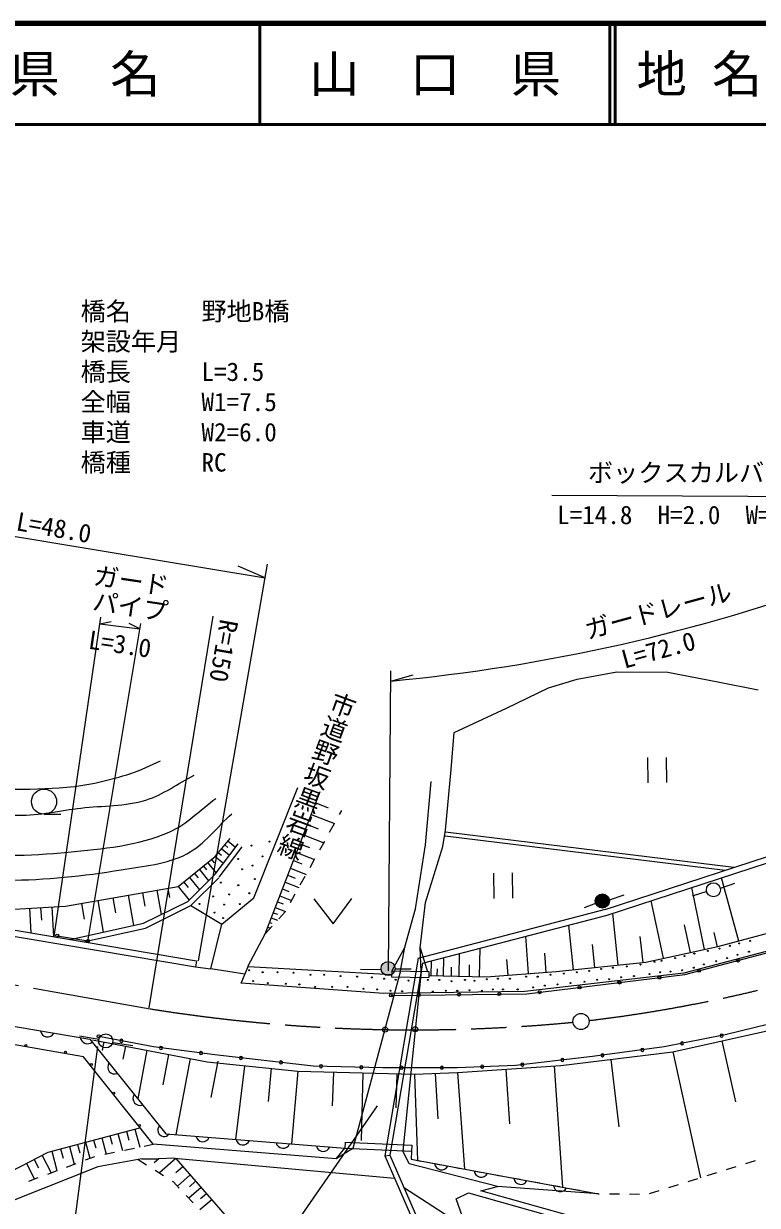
# Model space of a CAD drawing. Units: millimetres, scale not verified. Extents: x 40000 to 680000, y 20000 to 380000.
# Drawn here: x 309535 to 382382, y 262674 to 380000 of the extents above; entities that cross this region are included whole.
import ezdxf
from ezdxf.enums import TextEntityAlignment as Align

# ---------------------------------------------------------------- set-up
doc = ezdxf.new("R2010")
doc.units = ezdxf.units.MM
doc.header["$LTSCALE"] = 1000
doc.header["$PDMODE"] = 32
doc.header["$PDSIZE"] = 500
doc.linetypes.add('CHAIN', pattern=[18.5, 12, -1.5, 3.5, -1.5])
for name, color, linetype, lineweight in [('M-BGD', 7, 'Continuous', 25), ('M-BMK', 2, 'CHAIN', 13), ('M-BMK-SRVR', 3, 'Continuous', 25), ('M-STR-HTXT', 7, 'Continuous', 13), ('M-STR-STR1', 1, 'Continuous', 25), ('M-TTL', 2, 'Continuous', 13), ('M-TTL-LINE', 7, 'Continuous', 50), ('M-TTL-TXT', 7, 'Continuous', 50)]:
    doc.layers.add(name, color=color, linetype=linetype, lineweight=lineweight)
doc.layers.add('M-OTRS', color=6, linetype='Continuous')
doc.styles.add('@ＭＳ ゴシック', font='')
doc.styles.add('ＭＳ ゴシック', font='')
doc.styles.get('@ＭＳ ゴシック').set_extended_font_data('@MS Gothic')
doc.styles.get('ＭＳ ゴシック').set_extended_font_data('MS Gothic')

msp = doc.modelspace()

# ---------------------------------------------------------------- hatches: boundary and pattern name
at = {"layer": 'M-BGD'}
for points in [[(367691, 292891, -1), (366291, 292891, -1)], [(346391, 285967), (346079, 285975), (346070, 285608), (345268, 285652, -0.59837), (345536, 286856, -0.59837)]]:
    msp.add_hatch(color=256, dxfattribs=at).paths.add_polyline_path(points)

# ---------------------------------------------------------------- linework, layer by layer
for p, q in [((364496, 314901), (368425, 315655)), ((368425, 315655), (373506, 315616)), ((373506, 315616), (378468, 314663)), ((361638, 314068), (364496, 314901)), ((378468, 314663), (382477, 313869)), ((357470, 312043), (361638, 314068)), ((352270, 309622), (357470, 312043)), ((351972, 305960), (352270, 309622)), ((371487, 307128), (371519, 304628)), ((373394, 304652), (373362, 307152)), ((351416, 299926), (351972, 305960)), ((332403, 293218), (336769, 304174)), ((349432, 298458), (349987, 304769)), ((333514, 289646), (338977, 303757)), ((311578, 301508), (313244, 301529)), ((338542, 302633), (339772, 302156)), ((340886, 301470), (341121, 301891)), ((337706, 300473), (338786, 300055)), ((338097, 301483), (340397, 300592)), ((339913, 299723), (340399, 300596)), ((337315, 299464), (339334, 298683)), ((351138, 298299), (351416, 299926)), ((351377, 299371), (379202, 295957)), ((351416, 299768), (380036, 296235)), ((367280, 292056), (390868, 299759)), ((328557, 295560), (330840, 298577)), ((328956, 295258), (331238, 298275)), ((329202, 298069), (329975, 297434)), ((329520, 298455), (329814, 298214)), ((329837, 298842), (330579, 298232)), ((336972, 298578), (337920, 298212)), ((338940, 297975), (339426, 298849)), ((348439, 292107), (349432, 298458)), ((349432, 292742), (351138, 298299)), ((367466, 291485), (390645, 299055)), ((328198, 296999), (328446, 296691)), ((328567, 297297), (329371, 296636)), ((328885, 297683), (329164, 297454)), ((336329, 296916), (337160, 296594)), ((336629, 297693), (338401, 297007)), ((337967, 296228), (338453, 297102)), ((326991, 296026), (327898, 294901)), ((327400, 296355), (327702, 295981)), ((327808, 296685), (328634, 295661)), ((336028, 296139), (337582, 295537)), ((358096, 293178), (358064, 295678)), ((279054, 295015), (326707, 286936)), ((325443, 294777), (325877, 294239)), ((325838, 292841), (328557, 295560)), ((326010, 295234), (327002, 294004)), ((326133, 292429), (328911, 295207)), ((326500, 295630), (326863, 295180)), ((335500, 294775), (336864, 294247)), ((335764, 295457), (336493, 295174)), ((336994, 294481), (337480, 295354)), ((356189, 295654), (356221, 293154)), ((378721, 294171), (380130, 294647)), ((380528, 288919), (378837, 295199)), ((278839, 294443), (326607, 286344)), ((319921, 293459), (320443, 290454)), ((321347, 293706), (321576, 292389)), ((322772, 293954), (323192, 291536)), ((323857, 294143), (324015, 293235)), ((324876, 294320), (325965, 292968)), ((334972, 293411), (336145, 292957)), ((335236, 294093), (335870, 293847)), ((336021, 292733), (336507, 293607)), ((367686, 293000), (369155, 293516)), ((375854, 294225), (377086, 288067)), ((377352, 293833), (375903, 293357)), ((310123, 292172), (310262, 289724)), ((311226, 292235), (311297, 290988)), ((312329, 292298), (312497, 289345)), ((315286, 292653), (315557, 291089)), ((316889, 292932), (317436, 289788)), ((318405, 293195), (318661, 291725)), ((321452, 290678), (325838, 292841)), ((321619, 290203), (326133, 292429)), ((326133, 292429), (329227, 290598)), ((329227, 290598), (332403, 293218)), ((334518, 292238), (335527, 291847)), ((334745, 292824), (335290, 292613)), ((338360, 293092), (340267, 290617)), ((340267, 290617), (342110, 293140)), ((348916, 288256), (349432, 292742)), ((366317, 292643), (365185, 292206)), ((373069, 287206), (371846, 292916)), ((334127, 291228), (334756, 290984)), ((334322, 291733), (334737, 291572)), ((334874, 291112), (335484, 291769)), ((335484, 291769), (335534, 291860)), ((347367, 288296), (348439, 292107)), ((348719, 287227), (367315, 292066)), ((349139, 286716), (367466, 291485)), ((368573, 286537), (368026, 291668)), ((314164, 289062), (321452, 290678)), ((315473, 288841), (321619, 290203)), ((328116, 286153), (329227, 290598)), ((333514, 289646), (334194, 290379)), ((333585, 289829), (333622, 289815)), ((333766, 290295), (334024, 290195)), ((333946, 290762), (334168, 290676)), ((364128, 286064), (363656, 290494)), ((391707, 290107), (375096, 285736)), ((375740, 287779), (375150, 290531)), ((378447, 288359), (387919, 290909)), ((312848, 289437), (315944, 288921)), ((331783, 286387), (333514, 289646)), ((359676, 285680), (359403, 289387)), ((371036, 286800), (370761, 289379)), ((378411, 288351), (378108, 289761)), ((266351, 287651), (316108, 279176)), ((347367, 288296), (346079, 285975)), ((346938, 285954), (347367, 288296)), ((349014, 285902), (348916, 288256)), ((348916, 288256), (349630, 285875)), ((352782, 285422), (352824, 287675)), ((354792, 285385), (354845, 288201)), ((361423, 285808), (361282, 287719)), ((366245, 286289), (366002, 288569)), ((371307, 286829), (378447, 288359)), ((326707, 286936), (326607, 286344)), ((326607, 286344), (328116, 286153)), ((331131, 284723), (331818, 286392)), ((331818, 286392), (346070, 285608)), ((348719, 287227), (345383, 267605)), ((349139, 286716), (345901, 267669)), ((349998, 285474), (350025, 286947)), ((351217, 285451), (351251, 287266)), ((352000, 285437), (352016, 286331)), ((353787, 285403), (353809, 286551)), ((357639, 285530), (357524, 287087)), ((362418, 285882), (371307, 286829)), ((331506, 285612), (328116, 286153)), ((345050, 286063), (342986, 286103)), ((346479, 286143), (348027, 286143)), ((349757, 285509), (355497, 285372)), ((350607, 285463), (350620, 286159)), ((355497, 285372), (362418, 285882)), ((375096, 285736), (359285, 283914)), ((345297, 283696), (331131, 284723)), ((315473, 277430), (284273, 282868)), ((359285, 283914), (345297, 283696)), ((386561, 281419), (379178, 279593)), ((317036, 279127), (315091, 279484)), ((322415, 278402), (317016, 279434)), ((379178, 279593), (373144, 278402)), ((316108, 279176), (323650, 269789)), ((316502, 279084), (316484, 278993)), ((316993, 278990), (316948, 278757)), ((317484, 278896), (317319, 278036)), ((318425, 278849), (320370, 278531)), ((319633, 278484), (319386, 277194)), ((321783, 278072), (320861, 273261)), ((328528, 277608), (322415, 278402)), ((373144, 278402), (365999, 277450)), ((378859, 278997), (380197, 272955)), ((322380, 268737), (315473, 277430)), ((323932, 277660), (323356, 274650)), ((326082, 277248), (324637, 269709)), ((328805, 277003), (328131, 273391)), ((338292, 276497), (328528, 277608)), ((365999, 277450), (358378, 276576)), ((367827, 277169), (368638, 270487)), ((373978, 277916), (376744, 265418)), ((331465, 276487), (330584, 269226)), ((334099, 276280), (333807, 272994)), ((336744, 276011), (336145, 268775)), ((345199, 276338), (338292, 276497)), ((340309, 275913), (340158, 272557)), ((343221, 275833), (343037, 269115)), ((352582, 276338), (345199, 276338)), ((346580, 275741), (346488, 272370)), ((350379, 275772), (350657, 271267)), ((358378, 276576), (352582, 276338)), ((352622, 275852), (353290, 266276)), ((357410, 276186), (357787, 270783)), ((362197, 276520), (363037, 264485)), ((348335, 275693), (348652, 267129)), ((319737, 270027), (319970, 269156)), ((320584, 270253), (321062, 268464)), ((314887, 268731), (315111, 267892)), ((315687, 268945), (316114, 267345)), ((316488, 269159), (316695, 268380)), ((317289, 269373), (317717, 267771)), ((318089, 269587), (318310, 268763)), ((318890, 269801), (319343, 268108)), ((321508, 268556), (322380, 268737)), ((340560, 267308), (322380, 268737)), ((323650, 269789), (341427, 268347)), ((311359, 267634), (312255, 265902)), ((312332, 268048), (312846, 266123)), ((313209, 268283), (313455, 267363)), ((314087, 268517), (314556, 266762)), ((315678, 267182), (316614, 267532)), ((317591, 267745), (318570, 267947)), ((319549, 268150), (320528, 268353)), ((340560, 267308), (341427, 268347)), ((342210, 268314), (340560, 267308)), ((345383, 267605), (345901, 267669)), ((345383, 267605), (354155, 247480)), ((345901, 267669), (354570, 247780)), ((347804, 266811), (347199, 268102)), ((348054, 268066), (348003, 267248)), ((316902, 266494), (308646, 263239)), ((309813, 266834), (310613, 265288)), ((310586, 267234), (311010, 266415)), ((313804, 266481), (314741, 266831)), ((321268, 267288), (316902, 266494)), ((320906, 267238), (321750, 266701)), ((321268, 267288), (322953, 267282)), ((322953, 267282), (322507, 266893)), ((324523, 267367), (322953, 267282)), ((324637, 267318), (323010, 265899)), ((324523, 267367), (346352, 265383)), ((325347, 266504), (324653, 265900)), ((356596, 264549), (347804, 266811)), ((348003, 267248), (366580, 263834)), ((348003, 267248), (348986, 267067)), ((349970, 266887), (350953, 266706)), ((351937, 266525), (352920, 266344)), ((379319, 266222), (380274, 266520)), ((381228, 266818), (382183, 267117)), ((310058, 265081), (310994, 265431)), ((311931, 265781), (312868, 266131)), ((322594, 266164), (323437, 265628)), ((326056, 265690), (324797, 264594)), ((353904, 266164), (354887, 265983)), ((355871, 265802), (356854, 265622)), ((357838, 265441), (358821, 265260)), ((375501, 265030), (376456, 265328)), ((377410, 265626), (378365, 265924)), ((324281, 265091), (324399, 265015)), ((324399, 265015), (324990, 264390)), ((327152, 264432), (325944, 263380)), ((326604, 265061), (325987, 264524)), ((352428, 261095), (347335, 264378)), ((354929, 264112), (356596, 264549)), ((369338, 260063), (354929, 264112)), ((366580, 263834), (356596, 264549)), ((359805, 265079), (360788, 264899)), ((361772, 264718), (362756, 264537)), ((363739, 264356), (364723, 264176)), ((365706, 263995), (366580, 263834)), ((371683, 263837), (372638, 264135)), ((373592, 264433), (374547, 264731)), ((325676, 263664), (326363, 262937)), ((328204, 263224), (327045, 262215)), ((327678, 263828), (327086, 263313)), ((352468, 263318), (353699, 263914)), ((354373, 258079), (352468, 263318)), ((353699, 263914), (369100, 259587)), ((366580, 263834), (366692, 263833)), ((367691, 263823), (368691, 263813)), ((369691, 263803), (370691, 263793))]:
    msp.add_line(p, q, dxfattribs=at)
for points in [[(345993, 283523), (359489, 283682), (375168, 285587), (391721, 289953), (406487, 295749), (413712, 299639), (416331, 301226)], [(304632, 291859), (313682, 292375), (324876, 294320), (328567, 297297), (330036, 299083)], [(348335, 275693), (352622, 275852), (362863, 276566), (373978, 277916), (384377, 280218), (392832, 282560), (405415, 280099)], [(316381, 279107), (327773, 276924), (336744, 276011), (348335, 275693)], [(307370, 265571), (311975, 267953), (321071, 270384)], [(324637, 267318), (338610, 251281), (342500, 248661), (345596, 247709), (349169, 246756), (354408, 247153)]]:
    msp.add_lwpolyline(points, dxfattribs=at)
for centre, radius in [((311562, 302757), 1250), ((332164, 298400), 50), ((333956, 298799), 50), ((330829, 297066), 50), ((333239, 297324), 50), ((331227, 296050), 50), ((332263, 296408), 50), ((329116, 294715), 50), ((330849, 294456), 50), ((332502, 295074), 50), ((378026, 294002), 700), ((328339, 293341), 50), ((329953, 293540), 50), ((331944, 293659), 50), ((366991, 292891), 700), ((326985, 292604), 50), ((329435, 292544), 50), ((330988, 292584), 50), ((328498, 291747), 50), ((329335, 291189), 50), ((312871, 289457), 150), ((315927, 288931), 150), ((380587, 288678), 50), ((381680, 288933), 50), ((375159, 287421), 50), ((376125, 287676), 50), ((377473, 287931), 50), ((378620, 288168), 50), ((379640, 288441), 50), ((380405, 287548), 50), ((381553, 287858), 50), ((345725, 286182), 700), ((368038, 286273), 50), ((369422, 286401), 50), ((370770, 286583), 50), ((372172, 286856), 50), ((372864, 286965), 50), ((374212, 287220), 50), ((376070, 286273), 50), ((377072, 286601), 50), ((378292, 286911), 50), ((379385, 287220), 50), ((380466, 286984), 150), ((331936, 286018), 50), ((333266, 285818), 50), ((334741, 285818), 50), ((336326, 285763), 50), ((338002, 285563), 50), ((339386, 285563), 50), ((340989, 285435), 50), ((342646, 285381), 50), ((344104, 285308), 50), ((345324, 285180), 50), ((346471, 285071), 50), ((355524, 285126), 50), ((356617, 285180), 50), ((357819, 285180), 50), ((359422, 285381), 50), ((360570, 285381), 50), ((361845, 285563), 50), ((363174, 285690), 50), ((364449, 285818), 50), ((365670, 285945), 50), ((366489, 285071), 50), ((366872, 286146), 50), ((367655, 285126), 50), ((368857, 285326), 50), ((370132, 285435), 50), ((371662, 285636), 50), ((372666, 285283), 150), ((372737, 285818), 50), ((373757, 285891), 50), ((374923, 286018), 50), ((376599, 285964), 150), ((332319, 284944), 50), ((333794, 284743), 50), ((335561, 284670), 50), ((336909, 284616), 50), ((338493, 284361), 50), ((340169, 284361), 50), ((341681, 284361), 50), ((343284, 284179), 50), ((344632, 284106), 50), ((345961, 283978), 50), ((347109, 283924), 50), ((347746, 284998), 50), ((348767, 283905), 50), ((349659, 285053), 50), ((350169, 283905), 50), ((350807, 285053), 50), ((351444, 283978), 50), ((352009, 284925), 50), ((352592, 283978), 50), ((353357, 285053), 50), ((353812, 284033), 50), ((354304, 284980), 50), ((355014, 283978), 50), ((356107, 284106), 50), ((357127, 284106), 50), ((358584, 284106), 50), ((360114, 284306), 50), ((360754, 283835), 150), ((361280, 284488), 50), ((362537, 284616), 50), ((363830, 284743), 50), ((364724, 284318), 150), ((365214, 284871), 50), ((368695, 284800), 150), ((345996, 283523), 150), ((348764, 283555), 150), ((352763, 283602), 150), ((356763, 283650), 150), ((316985, 279451), 150), ((317691, 278998), 700), ((309754, 278535), 100), ((313688, 277878), 100), ((316258, 276653), 100), ((318479, 273825), 100), ((321049, 270598), 100)]:
    msp.add_circle(centre, radius, dxfattribs=at)
for centre, radius, start, end in [((311904, 280090), 694, 186.59417, 334.07376), ((315876, 279451), 728, 188.87712, 309.48378), ((378834, 279525), 150, 360, 180), ((378834, 279525), 150, 180, 360), ((319236, 279010), 150, 360, 180), ((319236, 279010), 150, 180, 360), ((323172, 278304), 150, 360, 180), ((323172, 278304), 150, 180, 360), ((370963, 278111), 150, 360, 180), ((370963, 278111), 150, 180, 360), ((374910, 278751), 150, 360, 180), ((374910, 278751), 150, 180, 360), ((327138, 277789), 150, 360, 180), ((327138, 277789), 150, 180, 360), ((331110, 277314), 150, 360, 180), ((331110, 277314), 150, 180, 360), ((335084, 276862), 150, 360, 180), ((363026, 277109), 150, 360, 180), ((363026, 277109), 150, 180, 360), ((366998, 277583), 150, 360, 180), ((366998, 277583), 150, 180, 360), ((318578, 276412), 694, 145.038, 292.51759), ((335084, 276862), 150, 180, 360), ((339063, 276479), 150, 360, 180), ((339063, 276479), 150, 180, 360), ((343062, 276387), 150, 360, 180), ((343062, 276387), 150, 180, 360), ((347062, 276338), 150, 360, 180), ((347062, 276338), 150, 180, 360), ((351062, 276338), 150, 360, 180), ((351062, 276338), 150, 180, 360), ((355060, 276440), 150, 360, 180), ((355060, 276440), 150, 180, 360), ((359052, 276654), 150, 360, 180), ((359052, 276654), 150, 180, 360), ((321084, 273294), 694, 145.038, 292.51759), ((323476, 270142), 628, 136.57374, 322.80344), ((327314, 269687), 694, 191.62407, 339.10366), ((331301, 269363), 694, 191.62407, 339.10366), ((335288, 269040), 694, 191.62407, 339.10366), ((339275, 268717), 694, 191.62407, 339.10366), ((351022, 266891), 694, 185.84766, 333.32725), ((354956, 266168), 694, 185.84766, 333.32725), ((358890, 265445), 694, 185.84766, 333.32725), ((362825, 264722), 694, 185.84766, 333.32725)]:
    msp.add_arc(centre, radius, start, end, dxfattribs=at)
for points, knots in [([(276504, 312478), (276238, 310539), (275388, 308592), (275707, 306662), (275949, 305197), (276652, 303730), (277699, 302678), (279316, 301053), (281720, 300456), (283834, 299570), (286367, 298509), (288986, 297639), (291642, 296941), (293970, 296330), (296347, 295896), (298734, 295587), (301770, 295192), (304835, 294916), (307897, 294949), (311684, 294990), (315475, 295362), (319211, 295985), (321422, 296354), (323760, 296535), (325745, 297578), (327509, 298506), (328719, 300234), (330207, 301562)], [0, 0, 0, 0, 1, 1, 1, 2, 2, 2, 3, 3, 3, 4, 4, 4, 5, 5, 5, 6, 6, 6, 7, 7, 7, 8, 8, 8, 9, 9, 9, 9]), ([(280328, 311841), (280249, 310353), (279868, 308852), (280089, 307379), (280215, 306540), (280390, 305612), (280966, 304988), (283464, 302281), (287520, 301560), (291005, 300367), (294668, 299113), (298473, 298179), (302319, 297738), (306172, 297296), (310093, 297359), (313952, 297738), (317348, 298071), (320864, 298366), (323992, 299730), (325735, 300490), (327073, 301961), (328613, 303076)], [0, 0, 0, 0, 1, 1, 1, 2, 2, 2, 3, 3, 3, 4, 4, 4, 5, 5, 5, 6, 6, 6, 7, 7, 7, 7]), ([(289969, 309849), (294086, 308122), (297962, 305641), (302319, 304670), (306055, 303837), (309979, 303871), (313793, 304192), (315957, 304374), (318098, 304886), (320167, 305546), (321187, 305872), (322133, 306396), (323115, 306821)], [0, 0, 0, 0, 1, 1, 1, 2, 2, 2, 3, 3, 3, 4, 4, 4, 4]), ([(284711, 309689), (285853, 308388), (286691, 306739), (288137, 305785), (290562, 304185), (293590, 303722), (296423, 303076), (300551, 302136), (304779, 301440), (309012, 301403), (311098, 301385), (313156, 301873), (315227, 302120), (317379, 302377), (319610, 302277), (321681, 302917), (323395, 303447), (324868, 304564), (326462, 305387)], [0, 0, 0, 0, 1, 1, 1, 2, 2, 2, 3, 3, 3, 4, 4, 4, 5, 5, 5, 6, 6, 6, 6])]:
    msp.add_open_spline(points, degree=3, knots=knots, dxfattribs=at)
at = {"layer": 'M-BMK'}
msp.add_line((292280, 287442), (322087, 282187), dxfattribs=at)
for centre, radius, start, end in [((348609, 424293), 144281, 276.79145, 293.89858), ((348293, 445613), 165514, 260.88983, 275.47312)]:
    msp.add_arc(centre, radius, start, end, dxfattribs=at)
at = {"layer": 'M-BMK-SRVR'}
msp.add_circle((364876, 280932), 800, dxfattribs=at)
at = {"layer": 'M-OTRS'}
for p in [(345415, 280124), (348415, 280157)]:
    msp.add_point(p, dxfattribs=at)
at = {"layer": 'M-STR-HTXT'}
for p, q in [((280541, 333715), (333523, 324981)), ((326905, 286966), (333757, 326327)), ((333523, 324981), (330849, 326128)), ((312563, 289357), (317184, 321068)), ((315909, 288879), (321168, 320431)), ((317086, 320396), (318220, 320630)), ((317086, 320396), (321081, 319910)), ((321081, 319910), (320013, 320431)), ((321985, 282275), (328359, 321158)), ((345770, 285955), (345989, 315754)), ((345989, 314734), (348202, 315353)), ((316865, 278441), (310969, 233503)), ((344628, 272560), (321840, 239732))]:
    msp.add_line(p, q, dxfattribs=at)
msp.add_lwpolyline([(405921, 297518), (387910, 333026), (361986, 333140)], dxfattribs=at)
msp.add_arc((329261, 493479), 179526, 275.34655, 290.13021, dxfattribs=at)
at = {"layer": 'M-STR-STR1'}
for p, q in [((346938, 285954), (342210, 268314)), ((346079, 285975), (346064, 285375)), ((346064, 285375), (349751, 285284)), ((346075, 285975), (349766, 285884)), ((349014, 285902), (347197, 268092)), ((349766, 285884), (349751, 285284)), ((341453, 268946), (341427, 268347)), ((341445, 268947), (348080, 268665)), ((341427, 268347), (348054, 268066)), ((348080, 268665), (348054, 268066))]:
    msp.add_line(p, q, dxfattribs=at)
at = {"layer": 'M-TTL', "lineweight": 140}
msp.add_line((680000, 380000), (40000, 380000), dxfattribs=at)
at = {"layer": 'M-TTL-LINE'}
for p, q in [((333000, 380000), (333000, 370000)), ((367750, 380000), (367750, 370000)), ((368250, 380000), (368250, 370000)), ((40000, 370000), (680000, 370000))]:
    msp.add_line(p, q, dxfattribs=at)

# ---------------------------------------------------------------- texts
at = {"layer": 'M-BGD', "style": '@ＭＳ ゴシック'}
msp.add_text('市道野坂黒岩線', height=1833, rotation=249.828, dxfattribs=at).set_placement((334246, 297588), align=Align.BOTTOM_RIGHT)
at = {"layer": 'M-STR-HTXT', "style": 'ＭＳ ゴシック'}
for s, p in [('橋名', (315189, 349977)), ('野地B橋', (327189, 349977)), ('架設年月', (315189, 346977)), ('橋長', (315189, 343977)), ('L=3.5', (327189, 343977)), ('全幅', (315189, 340977)), ('W1=7.5', (327189, 340977)), ('車道', (315189, 337977)), ('W2=6.0', (327189, 337977)), ('橋種', (315189, 334977)), ('RC', (327189, 334977)), ('ボックスカルバート', (365557, 333951)), ('L=14.8\u3000H=2.0\u3000W=1.8', (362496, 329757))]:
    msp.add_text(s, height=1833, dxfattribs=at).set_placement(p, align=Align.BOTTOM_LEFT)
for s, rotation, p in [('側\u3000溝\u3000L=48.0', 349.965, (307367, 329396)), ('ガード', 351.544, (319999, 323247)), ('ガードレール', 15.199, (372915, 320305)), ('パイプ', 351.544, (319919, 320698)), ('R=150', 259.962, (327965, 317981)), ('L=3.0', 351.544, (318883, 316953)), ('L=72.0', 15.199, (372942, 316408))]:
    msp.add_text(s, height=1833, rotation=rotation, dxfattribs=at).set_placement(p, align=Align.BOTTOM_CENTER)
at = {"layer": 'M-TTL-TXT', "style": 'ＭＳ ゴシック'}
for s, p in [('県\u3000名', (315625, 375000)), ('山\u3000口\u3000県', (350375, 375000))]:
    msp.add_text(s, height=3666, dxfattribs=at).set_placement(p, align=Align.MIDDLE_CENTER)
msp.add_text('地 名', height=3666, dxfattribs=at).set_placement((370380, 375000), align=Align.MIDDLE_LEFT)

doc.saveas('drawing.dxf')
